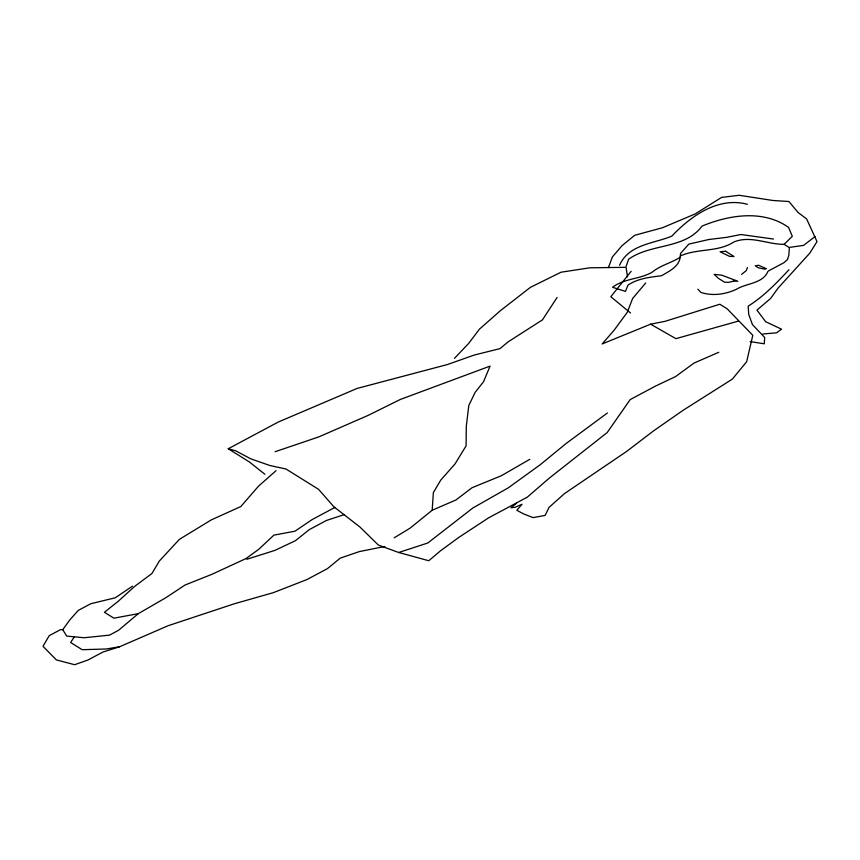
<?xml version="1.0" encoding="UTF-8"?>
<svg xmlns="http://www.w3.org/2000/svg" width="860" height="860" viewBox="0 0 860 860"><rect width="100%" height="100%" fill="white"/><g stroke="black" fill="none" stroke-linecap="round" stroke-linejoin="round"><path stroke-width="1.29" d="M394.181 537.833L410.177 528.083L432.182 510.238L433.375 492.554L440.782 480.073L455.015 463.959L466.088 445.867L466.303 426.27L468.808 405.469L475.161 392.332L483.535 381.765L490.071 366.102L400.212 399.502L368.488 415.229L318.845 436.88L275.135 451.704M608.407 267.589L612.406 256.936L621.92 245.767L634.669 235.307L662.566 227.706L695.256 213.903L721.551 197.413L739.224 195.284L772.817 200.466L788.932 201.519L798.048 212.474L806.626 218.924L817 241.606L809.808 253.13L778.149 288.025L770.646 298.431L756.95 310.116L765.658 321.715L781.546 329.165L776.548 332.841L762.863 333.981M747.501 267.546L746.19 270.685L741.567 274.372M74.1 637.185L70.638 642.495L82.194 649.708L106.339 648.988L119.637 646.752L168.141 625.714L234.232 603.806L273.308 592.669L307.052 579.511L327.499 568.589L340.248 558.129L359.308 551.593L384.839 546.476M557.119 297.42L542.466 319.856L508.131 341.85L500.004 348.623L474.387 355.008L447.469 364.522L357.147 388.419L278.221 422.056L228.233 448.759L249.26 461.874L264.848 474.236M619.512 265.31C628.832 244.315 653.342 243.767 671.853 236.134C690.784 216.021 718.326 196.446 747.372 204.314M119.637 646.752L102.845 652.073L88.075 659.964L74.616 664.716L56.319 659.878L43 646.301L49.192 635.691L60.555 629.628L62.737 629.67L69.982 619.716L78.271 610.417L90.762 603.741L115.272 597.786L132.483 586.154M631.154 271.265L610.826 296.732L630.541 312.986M645.699 282.972L632.616 298.485L627.305 312.277L614.04 330.315L602.172 343.957L650.601 324.177L665.027 321.339L719.841 304.236L727.195 308.826L752.79 335.325L746.641 361.748L732.322 379.131L683.13 410.274L653.256 431.096L626.703 451.371L564.504 493.586L549.067 507.378L545.111 515.43L533.06 517.612L523.804 514L516.806 510.281L522.052 504.261L515.033 507.314L510.969 507.765L516.473 503.304M788.964 269.75C776.558 283.026 763.68 296.453 748.189 306.138L748.727 314.373L752.425 324.564L764.691 337.486L764.271 343.806L750.178 341.592M454.445 358.351L468.592 343.495L479.407 329.197L500.369 310.696L530.416 287.337L561 272.222L589.777 267.804L624.854 267.331M773.505 239.048L740.954 234.522L726.528 237.36L708.866 239.499L688.838 244.1L680.55 253.399L680.292 257.194C671.133 263.042 660.351 265.332 651.891 272.362C639.41 279.403 624.199 278.371 612.557 287.283L625.424 291.368L628.037 285.101C637.894 278.382 649.999 277.221 661.523 275.738C669.499 271.04 679.647 266.493 680.378 255.925C697.449 248.218 717.724 252.453 733.892 241.95C750.791 235.167 767.045 244.391 784.105 244.347L792.307 236.306L788.534 227.373C763.153 209.453 729.162 214.86 702.104 226.062C684.603 249.55 651.02 243.176 628.682 259.193L625.994 266.718L627.499 276.877M276.038 470.689L258.58 486.104L240.778 506.572L211.409 519.827L179.428 539.338L159.347 561.021L151.94 573.502L134.644 586.391L118.314 601.204L104.425 612.277L113.885 618.179L138.288 613.664L165.636 597.84L185.115 584.993L212.13 574.222L246.035 558.538L258.699 549.346L273.899 535.135L294.969 531.19L312.18 519.558L334.906 507.421M138.288 613.664L118.551 630.294L109.456 635.153L84.097 637.744L66.682 636.088L62.737 629.67M815.043 236.575L803.519 245.412L789.867 247.325M607.386 412.993L565.891 443.685L540.392 464.604L508.163 487.91L472.86 507.991L427.785 543.015L398.675 552.486L378.368 545.068L359.867 526.954L333.852 506.766L318.598 489.351L286.014 469.022L269.825 465.496L250.561 458.745L235.758 450.823L228.233 448.759M529.792 459.315L501.315 475.741L472.033 487.738L455.875 500.015L432.182 510.238M718.799 352.267L693.977 363.092L675.541 376.594L655.18 386.248L630.187 399.599L607.16 432.591L549.336 478.085L527.244 497.198L488.62 517.827L458.831 537.392L440.395 550.884L428.785 560.741L398.675 552.486M344.279 514.592L326.359 520.504L309.31 529.61L295.431 540.682L275.06 550.336L247.089 559.193L246.035 558.538M738.417 321.092L675.906 338.657L650.601 324.177M784.105 244.347L789.362 247.626L788.846 255.205L787.459 259.591L783.965 262.676L768.066 271.169C762.659 283.993 746.577 282.897 736.171 289.422C725.195 294.399 712.542 296.259 700.921 292.432L697.858 289.196M766.045 268.599L764.905 269.201L758.434 267.793L755.284 265.826L758.606 265.267L766.045 268.599M733.44 281.145L728.979 282.306L724.604 282.209L718.304 278.274L714.187 274.394L721.798 275.189L737.816 281.241L733.44 281.145M725.593 251.249L720.089 251.765L729.635 256.398L733.999 256.495L725.593 251.249"/></g></svg>
